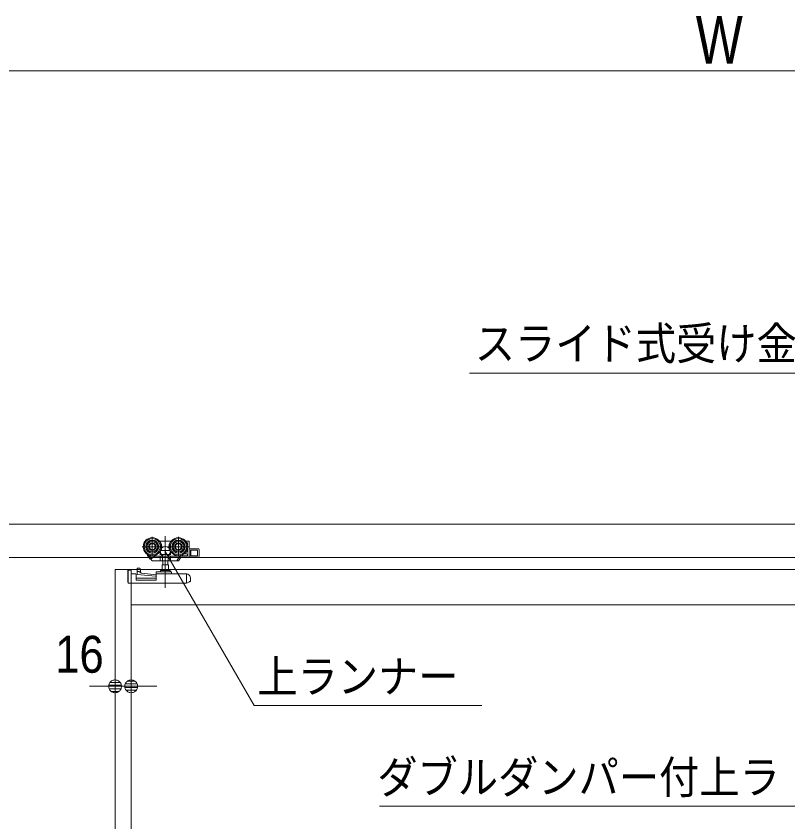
# Model space of a CAD drawing. Units: millimetres, scale not verified. Extents: x -6062 to 6062, y -3045 to 3045.
# Drawn here: x -3702 to -2936, y 154 to 954 of the extents above; entities that cross this region are included whole.
import ezdxf
from ezdxf.enums import TextEntityAlignment as Align

# ---------------------------------------------------------------- set-up
doc = ezdxf.new("R2010")
doc.units = ezdxf.units.MM
doc.header["$LTSCALE"] = 20
for name, color, linetype, lineweight in [('0-0_2寸法-1', 7, 'Continuous', 9), ('0-1_0', 7, 'Continuous', 9), ('0-2_2寸法-2', 7, 'Continuous', 9), ('0-3_2寸法-3', 7, 'Continuous', 9), ('0-4_3一般', 7, 'Continuous', 9)]:
    doc.layers.add(name, color=color, linetype=linetype, lineweight=lineweight)
doc.styles.add('ＭＳ ゴシック', font='')
doc.styles.add('ＭＳ Ｐゴシック', font='')
doc.styles.get('ＭＳ ゴシック').set_extended_font_data('MS Gothic')
doc.styles.get('ＭＳ Ｐゴシック').set_extended_font_data('MS PGothic')

# ---------------------------------------------------------------- blocks, each defined once
blk = doc.blocks.new('_Dot')
at = {"layer": '0-1_0'}
for p, q in [((-10, 0), (-20, 0)), ((9.78, 2), (-9.78, 2)), ((7.99, 6), (-7.99, 6)), ((9.16, -3.98), (-9.16, -3.98)), ((6, -7.98), (-6, -7.98))]:
    blk.add_line(p, q, dxfattribs=at)
for points in [[(10, 0), (9.92, 1.25), (9.69, 2.49), (9.3, 3.68), (8.76, 4.82), (8.09, 5.88), (7.29, 6.85), (6.37, 7.71), (5.36, 8.44), (4.26, 9.05), (3.09, 9.51), (1.87, 9.82), (0.63, 9.98), (-0.63, 9.98), (-1.87, 9.82), (-3.09, 9.51), (-4.26, 9.05), (-5.36, 8.44), (-6.37, 7.71), (-7.29, 6.85), (-8.09, 5.88), (-8.76, 4.82), (-9.3, 3.68), (-9.69, 2.49), (-9.92, 1.25), (-10, 0), (0, 0)], [(-10, 0), (-9.92, -1.25), (-9.69, -2.49), (-9.3, -3.68), (-8.76, -4.82), (-8.09, -5.88), (-7.29, -6.85), (-6.37, -7.71), (-5.36, -8.44), (-4.26, -9.05), (-3.09, -9.51), (-1.87, -9.82), (-0.63, -9.98), (0.63, -9.98), (1.87, -9.82), (3.09, -9.51), (4.26, -9.05), (5.36, -8.44), (6.37, -7.71), (7.29, -6.85), (8.09, -5.88), (8.76, -4.82), (9.3, -3.68), (9.69, -2.49), (9.92, -1.25), (10, 0), (0, 0)]]:
    blk.add_lwpolyline(points, close=True, dxfattribs=at)
blk = doc.blocks.new('グループ-89')
at = {"layer": '0-4_3一般'}
blk.add_line((-61696.5, 9000), (13223.5, 9000), dxfattribs=at)
blk = doc.blocks.new('グループ-90')
at = {"layer": '0-4_3一般'}
for p, q in [((-35582, 8750), (-35582, 8354)), ((-35439.5, 8662), (-35422, 8662)), ((-35422, 8654.4), (-35422, 8659.3)), ((-35422, 8634.4), (-35422, 8654.4)), ((-35322, 8758.4), (-35322, 7738.4)), ((-35222, 8662), (-35204.5, 8662)), ((-35222, 8659.3), (-35222, 8654.4)), ((-35222, 8654.4), (-35222, 8634.4)), ((-35062, 8750), (-35062, 8354)), ((-34919.5, 8662), (-34862, 8662)), ((-34852, 8352), (-34852, 8652)), ((-35384, 8552), (-35780, 8552)), ((-34864, 8552), (-35260, 8552)), ((-34900.8, 8632), (-34894, 8632)), ((-34884, 8622), (-34884, 8578.7)), ((-34884, 8525.2), (-34884, 8452)), ((-34672, 8512), (-34832, 8512)), ((-34818.4, 8372), (-34818.4, 8482)), ((-34652, 8492), (-34652, 8362)), ((-35687.5, 8406.1), (-35691, 8403.9)), ((-35675.5, 8380.1), (-35691, 8403.9)), ((-35625.6, 8303.3), (-35675.5, 8380.1)), ((-35648.8, 8366.5), (-35665.8, 8392.7)), ((-35611.7, 8309.4), (-35648.8, 8366.5)), ((-35394, 8362), (-35640.4, 8362)), ((-35634, 8362), (-35600.8, 8310.9)), ((-35522.2, 8362), (-35600.8, 8310.9)), ((-35431.8, 8452.4), (-35432, 8452.5)), ((-35422, 8398), (-35432, 8398)), ((-35425.9, 8362), (-35425.9, 8282)), ((-35422, 8398), (-35422, 8449.5)), ((-35393.5, 8362), (-35394, 8362)), ((-35378.2, 8372), (-35378.2, 8282)), ((-35265.8, 8282), (-35265.8, 8372)), ((-35265.7, 8371.5), (-35265.8, 8372)), ((-35039.3, 8362), (-35250, 8362)), ((-35212, 8398), (-35222, 8398)), ((-35218.1, 8362), (-35218.1, 8282)), ((-35212.2, 8452.4), (-35212, 8452.5)), ((-35033.9, 8362), (-35085.8, 8282)), ((-35011.1, 8342), (-35053.6, 8276.5)), ((-35024.9, 8375.8), (-35027.4, 8372)), ((-35001.1, 8342), (-35023, 8342)), ((-34852, 8342), (-35001.1, 8342)), ((-34882, 8412), (-34948.9, 8412)), ((-34894, 8442), (-34919.5, 8442)), ((-34852, 8352), (-34852, 8342)), ((-34852, 8342), (-34672, 8342)), ((-35625.6, 8303.3), (-35613, 8311.4)), ((-35593.3, 8281.1), (-35611.7, 8309.4)), ((-35601.2, 8311.1), (-35600.8, 8310.9)), ((-35420, 8272), (-35576.6, 8272)), ((-35420.3, 8272), (-35420, 8272)), ((-35375.7, 8272), (-35420, 8272)), ((-35385, 8190), (-35385, 8080)), ((-35259, 8190), (-35385, 8190)), ((-35375.9, 8272.1), (-35375.7, 8272)), ((-35268.3, 8272), (-35375.7, 8272)), ((-35371.5, 8272), (-35371.5, 8190)), ((-35272.5, 8190), (-35272.5, 8272)), ((-35268.1, 8272.1), (-35268.3, 8272)), ((-35224, 8272), (-35268.3, 8272)), ((-35259, 8080), (-35259, 8190)), ((-35097.8, 8272), (-35224, 8272)), ((-35223.7, 8272), (-35224, 8272)), ((-35097.8, 8272), (-35092.3, 8272)), ((-36320, 8100), (-12320, 8100)), ((-36320, -37740), (-36320, 8100)), ((-36320, 8100), (-36320, -38000)), ((-36064, 8074), (-36064, 7860)), ((-36002, 8016), (-36002, 8086)), ((-35922, 8016), (-36002, 8016)), ((-36000, -37740), (-36000, 8100)), ((-36000, 8100), (-36000, -38000)), ((-35878, 8124.4), (-35878, 8124.4)), ((-35838, 8124.7), (-35877.6, 8124.7)), ((-35837.6, 8124.7), (-35838, 8124.7)), ((-35825.4, 8118.6), (-35825.7, 8119.2)), ((-35818, 8092), (-35818, 8040.2)), ((-35502, 8026), (-35502, 8046)), ((-35502, 8026), (-35502, 8006)), ((-35502, 7888), (-35502, 8006)), ((-35492, 8056), (-35375.3, 8056)), ((-35492, 8016), (-34903.8, 8016)), ((-35410, 8080), (-35234, 8080)), ((-35268.7, 8056), (-35375.3, 8056)), ((-35268.7, 8056), (-35212, 8056)), ((-35202, 8046), (-35202, 8026)), ((-34902, 8006.3), (-34902, 8006)), ((-34902, 8006), (-34902, 7826)), ((-34900.3, 8015.3), (-34892.5, 8012.4)), ((-34882.6, 8008.7), (-34892.5, 8012.4)), ((-34882.6, 8008.7), (-34873.9, 8005.4)), ((-35902, 7888), (-35902, 7996)), ((-35502, 7926), (-35902, 7926)), ((-35502, 7888), (-35902, 7888)), ((-34847.4, 7846.5), (-34882.6, 7833.3)), ((-34847.4, 7860), (-34847.4, 7846.5)), ((-36062, 7826), (-34902, 7826)), ((-34902, 7826), (-34882.6, 7833.3)), ((-36000, 7400), (-12640, 7400))]:
    blk.add_line(p, q, dxfattribs=at)
for points in [[(11350, 8340), (-59990, 8340), (-59990, 9000), (11350, 9000)], [(-34682, 8372), (-34682, 8482), (-34822, 8482), (-34822, 8372)]]:
    blk.add_lwpolyline(points, close=True, dxfattribs=at)
for points in [[(-35422, 8659.3), (-35422, 8662), (-35222, 8662), (-35222, 8659.3)], [(-35422, 8449.5), (-35422.3, 8449.6), (-35422.5, 8449.7), (-35422.8, 8449.7), (-35423, 8449.8), (-35423.3, 8449.9), (-35423.5, 8449.9), (-35423.8, 8450), (-35424, 8450.1), (-35424.3, 8450.2), (-35424.5, 8450.2), (-35424.8, 8450.3), (-35425, 8450.4), (-35425.3, 8450.5), (-35425.5, 8450.5), (-35425.8, 8450.6), (-35426, 8450.7), (-35426.3, 8450.8), (-35426.5, 8450.8), (-35426.8, 8450.9), (-35427, 8451), (-35427.3, 8451.1), (-35427.5, 8451.1), (-35427.8, 8451.2), (-35428, 8451.3), (-35428.3, 8451.4), (-35428.5, 8451.4), (-35428.8, 8451.5), (-35429, 8451.6), (-35429.3, 8451.7), (-35429.5, 8451.7), (-35429.8, 8451.8), (-35430, 8451.9), (-35430.3, 8452), (-35430.5, 8452), (-35430.8, 8452.1), (-35431, 8452.2), (-35431.3, 8452.3), (-35431.5, 8452.3), (-35431.8, 8452.4)], [(-35222, 8449.5), (-35222, 8398), (-35422, 8398)], [(-35378.2, 8372), (-35378.3, 8371.5), (-35378.4, 8371), (-35378.5, 8370.5), (-35378.6, 8370.1), (-35378.8, 8369.6), (-35378.9, 8369.2), (-35379.1, 8368.8), (-35379.3, 8368.4), (-35379.6, 8368), (-35379.8, 8367.6), (-35380.1, 8367.2), (-35380.4, 8366.9), (-35380.8, 8366.5), (-35381.1, 8366.2), (-35381.5, 8365.9), (-35381.9, 8365.6), (-35382.4, 8365.3), (-35382.8, 8365), (-35383.3, 8364.8), (-35383.8, 8364.5), (-35384.3, 8364.3), (-35384.8, 8364.1), (-35385.3, 8363.9), (-35385.9, 8363.7), (-35386.4, 8363.5), (-35386.9, 8363.3), (-35387.4, 8363.1), (-35387.9, 8363), (-35388.4, 8362.8), (-35388.9, 8362.7), (-35389.4, 8362.6), (-35389.9, 8362.5), (-35390.4, 8362.4), (-35391, 8362.3), (-35391.5, 8362.2), (-35392, 8362.1), (-35392.5, 8362.1), (-35393, 8362), (-35393.5, 8362)], [(-35250, 8362), (-35250.5, 8362), (-35251, 8362), (-35251.5, 8362.1), (-35252, 8362.1), (-35252.5, 8362.2), (-35253, 8362.3), (-35253.6, 8362.4), (-35254.1, 8362.5), (-35254.6, 8362.6), (-35255.1, 8362.7), (-35255.6, 8362.8), (-35256.1, 8363), (-35256.6, 8363.1), (-35257.1, 8363.3), (-35257.6, 8363.5), (-35258.1, 8363.7), (-35258.7, 8363.9), (-35259.2, 8364.1), (-35259.7, 8364.3), (-35260.2, 8364.5), (-35260.7, 8364.8), (-35261.2, 8365), (-35261.6, 8365.3), (-35262.1, 8365.6), (-35262.5, 8365.9), (-35262.9, 8366.2), (-35263.2, 8366.5), (-35263.6, 8366.9), (-35263.9, 8367.2), (-35264.2, 8367.6), (-35264.4, 8368), (-35264.7, 8368.4), (-35264.9, 8368.8), (-35265.1, 8369.2), (-35265.2, 8369.6), (-35265.4, 8370.1), (-35265.5, 8370.5), (-35265.6, 8371), (-35265.7, 8371.5)], [(-35222, 8449.5), (-35221.7, 8449.6), (-35221.5, 8449.7), (-35221.2, 8449.7), (-35221, 8449.8), (-35220.7, 8449.9), (-35220.5, 8449.9), (-35220.2, 8450), (-35220, 8450.1), (-35219.7, 8450.2), (-35219.5, 8450.2), (-35219.2, 8450.3), (-35219, 8450.4), (-35218.7, 8450.5), (-35218.5, 8450.5), (-35218.2, 8450.6), (-35218, 8450.7), (-35217.7, 8450.8), (-35217.5, 8450.8), (-35217.2, 8450.9), (-35217, 8451), (-35216.7, 8451.1), (-35216.5, 8451.1), (-35216.2, 8451.2), (-35216, 8451.3), (-35215.7, 8451.4), (-35215.5, 8451.4), (-35215.2, 8451.5), (-35215, 8451.6), (-35214.7, 8451.7), (-35214.5, 8451.7), (-35214.2, 8451.8), (-35214, 8451.9), (-35213.7, 8452), (-35213.5, 8452), (-35213.2, 8452.1), (-35213, 8452.2), (-35212.7, 8452.3), (-35212.5, 8452.3), (-35212.2, 8452.4)], [(-35011.1, 8352), (-35011.1, 8362), (-35033.9, 8362), (-35027.4, 8372)], [(-34978.2, 8392.7), (-34991.6, 8372), (-34882, 8372), (-34882, 8412)], [(-35611.7, 8309.4), (-35611.9, 8309.7), (-35612, 8310), (-35612.1, 8310.2), (-35612.2, 8310.5), (-35612.2, 8310.7), (-35612.2, 8311), (-35612.2, 8311.2), (-35612.2, 8311.4), (-35612.1, 8311.5), (-35612, 8311.7), (-35611.8, 8311.8), (-35611.6, 8312), (-35611.4, 8312.1), (-35611.1, 8312.2), (-35610.8, 8312.2), (-35610.5, 8312.3), (-35610.2, 8312.3), (-35609.8, 8312.4), (-35609.4, 8312.4), (-35608.9, 8312.4), (-35608.5, 8312.3), (-35608, 8312.3), (-35607.5, 8312.3), (-35607.1, 8312.2), (-35606.7, 8312.2), (-35606.2, 8312.1), (-35605.8, 8312.1), (-35605.4, 8312), (-35605, 8312), (-35604.6, 8311.9), (-35604.2, 8311.8), (-35603.8, 8311.8), (-35603.4, 8311.7), (-35603, 8311.6), (-35602.6, 8311.5), (-35602.2, 8311.4), (-35601.9, 8311.3), (-35601.5, 8311.2), (-35601.2, 8311.1)], [(-35425.9, 8282), (-35425.9, 8281.7), (-35425.9, 8281.3), (-35425.8, 8281), (-35425.8, 8280.7), (-35425.7, 8280.4), (-35425.7, 8280.1), (-35425.6, 8279.8), (-35425.6, 8279.4), (-35425.5, 8279.1), (-35425.4, 8278.8), (-35425.4, 8278.5), (-35425.3, 8278.2), (-35425.2, 8277.9), (-35425.1, 8277.6), (-35425, 8277.3), (-35424.9, 8276.9), (-35424.8, 8276.6), (-35424.7, 8276.3), (-35424.6, 8276), (-35424.4, 8275.7), (-35424.3, 8275.4), (-35424.2, 8275.1), (-35424, 8274.8), (-35423.8, 8274.6), (-35423.7, 8274.3), (-35423.5, 8274.1), (-35423.3, 8273.8), (-35423.1, 8273.6), (-35422.9, 8273.4), (-35422.7, 8273.2), (-35422.5, 8273), (-35422.2, 8272.9), (-35422, 8272.7), (-35421.7, 8272.6), (-35421.5, 8272.4), (-35421.2, 8272.3), (-35420.9, 8272.2), (-35420.6, 8272.1), (-35420.3, 8272)], [(-35378.2, 8282), (-35378.2, 8281.7), (-35378.2, 8281.4), (-35378.2, 8281.2), (-35378.2, 8280.9), (-35378.2, 8280.6), (-35378.2, 8280.3), (-35378.2, 8280.1), (-35378.2, 8279.8), (-35378.2, 8279.5), (-35378.2, 8279.2), (-35378.2, 8278.9), (-35378.2, 8278.7), (-35378.2, 8278.4), (-35378.2, 8278.1), (-35378.1, 8277.8), (-35378.1, 8277.5), (-35378.1, 8277.2), (-35378.1, 8276.9), (-35378.1, 8276.7), (-35378.1, 8276.4), (-35378.1, 8276.1), (-35378.1, 8275.8), (-35378, 8275.5), (-35378, 8275.3), (-35377.9, 8275), (-35377.9, 8274.7), (-35377.8, 8274.5), (-35377.7, 8274.3), (-35377.6, 8274), (-35377.5, 8273.8), (-35377.3, 8273.6), (-35377.2, 8273.4), (-35377, 8273.2), (-35376.9, 8273), (-35376.7, 8272.8), (-35376.5, 8272.6), (-35376.3, 8272.4), (-35376.1, 8272.3), (-35375.9, 8272.1)], [(-35265.8, 8282), (-35265.8, 8281.7), (-35265.8, 8281.4), (-35265.8, 8281.2), (-35265.8, 8280.9), (-35265.8, 8280.6), (-35265.8, 8280.3), (-35265.8, 8280.1), (-35265.8, 8279.8), (-35265.8, 8279.5), (-35265.8, 8279.2), (-35265.8, 8278.9), (-35265.8, 8278.7), (-35265.8, 8278.4), (-35265.8, 8278.1), (-35265.9, 8277.8), (-35265.9, 8277.5), (-35265.9, 8277.2), (-35265.9, 8276.9), (-35265.9, 8276.7), (-35265.9, 8276.4), (-35265.9, 8276.1), (-35265.9, 8275.8), (-35266, 8275.5), (-35266, 8275.3), (-35266.1, 8275), (-35266.1, 8274.7), (-35266.2, 8274.5), (-35266.3, 8274.3), (-35266.4, 8274), (-35266.5, 8273.8), (-35266.7, 8273.6), (-35266.8, 8273.4), (-35267, 8273.2), (-35267.1, 8273), (-35267.3, 8272.8), (-35267.5, 8272.6), (-35267.7, 8272.4), (-35267.9, 8272.3), (-35268.1, 8272.1)], [(-35218.1, 8282), (-35218.1, 8281.7), (-35218.1, 8281.3), (-35218.2, 8281), (-35218.2, 8280.7), (-35218.3, 8280.4), (-35218.3, 8280.1), (-35218.4, 8279.8), (-35218.4, 8279.4), (-35218.5, 8279.1), (-35218.6, 8278.8), (-35218.6, 8278.5), (-35218.7, 8278.2), (-35218.8, 8277.9), (-35218.9, 8277.6), (-35219, 8277.3), (-35219.1, 8276.9), (-35219.2, 8276.6), (-35219.3, 8276.3), (-35219.4, 8276), (-35219.6, 8275.7), (-35219.7, 8275.4), (-35219.8, 8275.1), (-35220, 8274.8), (-35220.2, 8274.6), (-35220.3, 8274.3), (-35220.5, 8274.1), (-35220.7, 8273.8), (-35220.9, 8273.6), (-35221.1, 8273.4), (-35221.3, 8273.2), (-35221.5, 8273), (-35221.8, 8272.9), (-35222, 8272.7), (-35222.3, 8272.6), (-35222.5, 8272.4), (-35222.8, 8272.3), (-35223.1, 8272.2), (-35223.4, 8272.1), (-35223.7, 8272)], [(-35062, 8272), (-35092.3, 8272), (-35085.8, 8282)], [(-36064, 8074), (-36064, 8084), (-36062, 8084)], [(-36062, 7826), (-36062, 8086), (-36002, 8086)], [(-35877.6, 8124.7), (-35877.7, 8124.7), (-35877.7, 8124.7), (-35877.7, 8124.7), (-35877.7, 8124.7), (-35877.7, 8124.7), (-35877.7, 8124.7), (-35877.7, 8124.7), (-35877.7, 8124.7), (-35877.8, 8124.7), (-35877.8, 8124.7), (-35877.8, 8124.7), (-35877.8, 8124.6), (-35877.8, 8124.6), (-35877.8, 8124.6), (-35877.8, 8124.6), (-35877.8, 8124.6), (-35877.8, 8124.6), (-35877.9, 8124.6), (-35877.9, 8124.6), (-35877.9, 8124.6), (-35877.9, 8124.6), (-35877.9, 8124.6), (-35877.9, 8124.6), (-35877.9, 8124.6), (-35877.9, 8124.6), (-35877.9, 8124.5), (-35877.9, 8124.5), (-35877.9, 8124.5), (-35878, 8124.5), (-35878, 8124.5), (-35878, 8124.5), (-35878, 8124.5), (-35878, 8124.5), (-35878, 8124.5), (-35878, 8124.4), (-35878, 8124.4), (-35878, 8124.4), (-35878, 8124.4), (-35878, 8124.4)], [(-35878, 8062.3), (-35878, 8116), (-35878, 8122.8), (-35878, 8124.4)], [(-35519.9, 7963.7), (-35878, 8002), (-35878, 8062.3), (-35848, 8059.1)], [(-35848, 8059.1), (-35798, 8027.6), (-35502, 7996)], [(-35825.8, 8119.2), (-35825.9, 8119.5), (-35826.1, 8119.8), (-35826.3, 8120.1), (-35826.5, 8120.4), (-35826.7, 8120.6), (-35826.9, 8120.9), (-35827.1, 8121.1), (-35827.3, 8121.4), (-35827.6, 8121.6), (-35827.8, 8121.8), (-35828.1, 8122), (-35828.3, 8122.2), (-35828.6, 8122.4), (-35828.9, 8122.6), (-35829.2, 8122.8), (-35829.5, 8122.9), (-35829.9, 8123.1), (-35830.2, 8123.2), (-35830.5, 8123.3), (-35830.9, 8123.4), (-35831.3, 8123.5), (-35831.6, 8123.6), (-35832, 8123.7), (-35832.3, 8123.8), (-35832.7, 8123.9), (-35833, 8124), (-35833.4, 8124.1), (-35833.8, 8124.2), (-35834.1, 8124.2), (-35834.5, 8124.3), (-35834.8, 8124.3), (-35835.2, 8124.4), (-35835.5, 8124.5), (-35835.9, 8124.5), (-35836.2, 8124.5), (-35836.6, 8124.6), (-35836.9, 8124.6), (-35837.3, 8124.6), (-35837.6, 8124.7)], [(-35818.1, 8092.1), (-35818.1, 8092.8), (-35818.2, 8093.5), (-35818.2, 8094.2), (-35818.2, 8094.9), (-35818.3, 8095.6), (-35818.3, 8096.3), (-35818.4, 8097), (-35818.4, 8097.8), (-35818.5, 8098.5), (-35818.6, 8099.2), (-35818.7, 8099.9), (-35818.8, 8100.6), (-35819, 8101.3), (-35819.1, 8102), (-35819.3, 8102.7), (-35819.4, 8103.4), (-35819.6, 8104), (-35819.8, 8104.7), (-35819.9, 8105.4), (-35820.1, 8106.1), (-35820.3, 8106.8), (-35820.6, 8107.5), (-35820.8, 8108.2), (-35821, 8108.9), (-35821.3, 8109.5), (-35821.5, 8110.2), (-35821.7, 8110.9), (-35822, 8111.5), (-35822.3, 8112.2), (-35822.6, 8112.8), (-35822.8, 8113.5), (-35823.1, 8114.1), (-35823.4, 8114.8), (-35823.7, 8115.4), (-35824.1, 8116.1), (-35824.4, 8116.7), (-35824.7, 8117.3), (-35825, 8118), (-35825.4, 8118.6)], [(-34892.5, 8012.4), (-34892.8, 8012.3), (-34893.1, 8012.2), (-34893.4, 8012.1), (-34893.7, 8012), (-34894, 8012), (-34894.3, 8011.8), (-34894.6, 8011.7), (-34894.9, 8011.6), (-34895.2, 8011.5), (-34895.5, 8011.4), (-34895.8, 8011.3), (-34896.1, 8011.2), (-34896.4, 8011.1), (-34896.7, 8011), (-34897, 8010.9), (-34897.3, 8010.7), (-34897.6, 8010.6), (-34897.9, 8010.5), (-34898.2, 8010.4), (-34898.5, 8010.2), (-34898.8, 8010.1), (-34899.1, 8010), (-34899.4, 8009.8), (-34899.6, 8009.7), (-34899.9, 8009.5), (-34900.1, 8009.3), (-34900.4, 8009.2), (-34900.6, 8009), (-34900.8, 8008.8), (-34900.9, 8008.5), (-34901.1, 8008.3), (-34901.3, 8008.1), (-34901.4, 8007.9), (-34901.5, 8007.6), (-34901.6, 8007.4), (-34901.7, 8007.1), (-34901.8, 8006.8), (-34901.9, 8006.6), (-34902, 8006.3)], [(-36064, 7860), (-36063.4, 7853.7), (-36062, 7848.8)], [(-34822, 7930.5), (-34822, 7860), (-34847.4, 7860)]]:
    blk.add_lwpolyline(points, dxfattribs=at)
for centre, radius in [((-35582, 8552), 180), ((-35582, 8552), 160), ((-35582, 8552), 130), ((-35582, 8552), 126), ((-35582, 8552), 104), ((-35062, 8552), 180), ((-35062, 8552), 160), ((-35062, 8552), 130), ((-35062, 8552), 126), ((-35062, 8552), 104), ((-35582, 8552), 74), ((-35582, 8552), 60), ((-35062, 8552), 74), ((-35062, 8552), 60)]:
    blk.add_circle(centre, radius, dxfattribs=at)
for centre, radius, start, end in [((-35582, 8552), 190, 327.3631, 32.6369), ((-35062, 8552), 190, 147.3631, 212.6369), ((-34862, 8652), 10, 0, 90), ((-34894, 8622), 10, 0, 90), ((-34832, 8532), 20, 180, 270), ((-34672, 8492), 20, 0, 90), ((-35640.4, 8372), 10, 213, 270), ((-35039.3, 8372), 10, 270, 327), ((-35001.1, 8352), 10, 180, 270), ((-34904, 8462), 20, 270, 0), ((-34894, 8452), 10, 270, 0), ((-34672, 8362), 20, 270, 0), ((-35576.6, 8292), 20, 213, 270), ((-35097.8, 8282), 10, 270, 327), ((-35062, 8282), 10, 270, 327), ((-35922, 7996), 20, 0, 90), ((-35492, 8046), 10, 90, 180), ((-35492, 8006), 10, 90, 180), ((-35410, 8068), 12, 90, 180), ((-35410, 8068), 12, 180, 270), ((-35234, 8068), 12, 0, 90), ((-35234, 8068), 12, 270, 0), ((-35212, 8046), 10, 0, 90), ((-35192, 8026), 10, 180, 270), ((-34903.8, 8006), 10, 69.44395, 90), ((-34902, 7930.5), 80, 0, 69.44395), ((-35522, 7943.8), 20, 0, 83.89836)]:
    blk.add_arc(centre, radius, start, end, dxfattribs=at)
blk = doc.blocks.new('グループ-91')
at = {"layer": '0-4_3一般'}
for name in ['グループ-89', 'グループ-90']:
    blk.add_blockref(name, (0, 0), dxfattribs=at)

msp = doc.modelspace()

# ---------------------------------------------------------------- linework, layer by layer
at = {"layer": '0-0_2寸法-1'}
msp.add_line((-1225.21, 900), (-4781.79, 900), dxfattribs=at)
at = {"layer": '0-2_2寸法-2'}
for p, q in [((-3603.5, 309), (-3603.3, 309)), ((-3587.5, 308), (-3587.5, 309)), ((-3616.21, 289), (-3628.92, 289)), ((-3603.5, 289), (-3587.5, 289)), ((-3574.79, 289), (-3562.08, 289))]:
    msp.add_line(p, q, dxfattribs=at)
at = {"layer": '0-3_2寸法-3'}
for p, q in [((-3553.43, 427.83), (-3553.77, 427.83)), ((-3553.43, 427.83), (-3553.77, 427.83)), ((-3548.71, 423.83), (-3558.49, 423.83)), ((-3549.6, 419.83), (-3557.6, 419.83))]:
    msp.add_line(p, q, dxfattribs=at)
for points in [[(-2558.5, 441.8), (-2649.83, 600), (-3251.76, 600)], [(-3239.44, 270), (-3465.36, 270), (-3553.6, 422.84)], [(-3341.06, 170), (-2742.22, 170), (-2595.98, 423.3)]]:
    msp.add_lwpolyline(points, dxfattribs=at)
msp.add_circle((-3553.6, 422.84), 5.01, dxfattribs=at)
msp.add_circle((-3553.6, 422.84), 5.01, dxfattribs=at)

# ---------------------------------------------------------------- block references
at = {"layer": '0-2_2寸法-2', "xscale": 0.6356201, "yscale": 0.6356201}
msp.add_blockref('_Dot', (-3603.5, 289), dxfattribs=at)
at = {"layer": '0-2_2寸法-2', "xscale": 0.6356201, "yscale": 0.6356201, "rotation": 180}
msp.add_blockref('_Dot', (-3587.5, 289), dxfattribs=at)
at = {"layer": '0-4_3一般', "xscale": 0.05, "yscale": 0.05}
msp.add_blockref('グループ-91', (-1787.5, 0), dxfattribs=at)

# ---------------------------------------------------------------- texts
at = {"layer": '0-0_2寸法-1', "style": 'ＭＳ Ｐゴシック', "width": 0.8}
msp.add_text('W', height=47.21, dxfattribs=at).set_placement((-3026.96, 892.93), align=Align.BOTTOM_LEFT)
at = {"layer": '0-2_2寸法-2', "style": 'ＭＳ Ｐゴシック', "width": 0.9}
msp.add_text('16', height=36.66, dxfattribs=at).set_placement((-3662.83, 291.48), align=Align.BOTTOM_LEFT)
at = {"layer": '0-3_2寸法-3', "style": 'ＭＳ ゴシック', "width": 0.9}
for s, p in [('スライド式受け金具取付位置', (-3246.36, 603.34)), ('上ランナー', (-3462.33, 272.77)), ('ダブルダンパー付上ラ', (-3343.16, 172.77))]:
    msp.add_text(s, height=32.55, dxfattribs=at).set_placement(p, align=Align.BOTTOM_LEFT)

doc.saveas('drawing.dxf')
